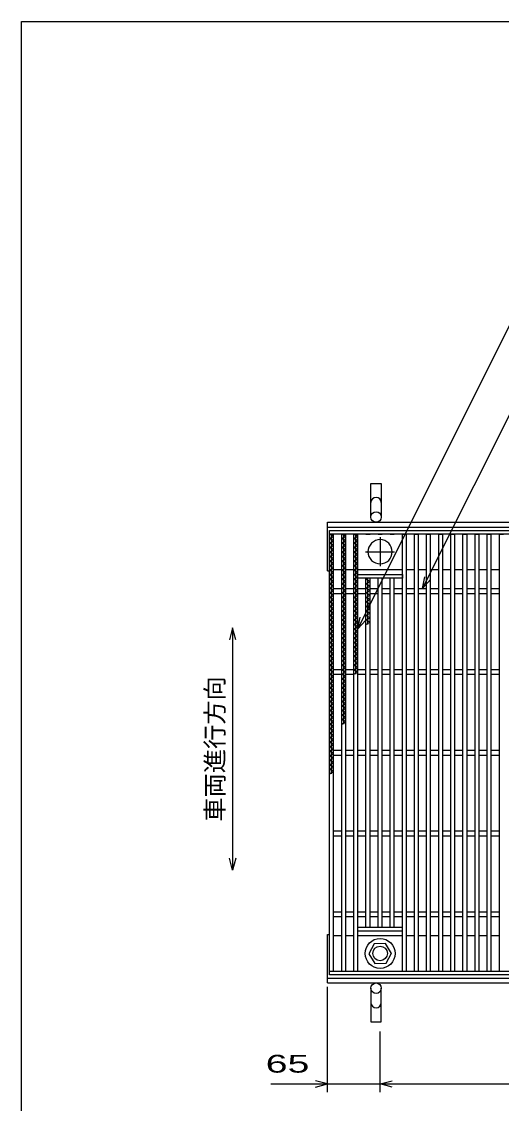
# Model space of a CAD drawing. Units: millimetres, scale not verified. Extents: x -1820 to 1731, y -1282 to 1054.
# Drawn here: x -1729 to -1136, y -285 to 1054 of the extents above; entities that cross this region are included whole.
import ezdxf
from ezdxf.enums import TextEntityAlignment as Align

# ---------------------------------------------------------------- set-up
doc = ezdxf.new("R2010")
doc.units = ezdxf.units.MM
doc.header["$LTSCALE"] = 10
doc.linetypes.add('CHAIN', pattern=[18.5, 12, -1.5, 3.5, -1.5])
for name, color, linetype, lineweight in [('0_2', 150, 'Continuous', 25), ('16', 3, 'Continuous', 25), ('19', 6, 'Continuous', 25), ('22', 4, 'Continuous', 25)]:
    doc.layers.add(name, color=color, linetype=linetype, lineweight=lineweight)
doc.styles.add('ベクトル', font='')
doc.styles.get('ベクトル').set_extended_font_data('ベクトル')

msp = doc.modelspace()

# ---------------------------------------------------------------- linework, layer by layer
at = {"layer": '0_2'}
for p, q in [((-1729, -1146.5), (-1729, 1053.5)), ((-1729, 1053.5), (1731, 1053.5))]:
    msp.add_line(p, q, dxfattribs=at)
at = {"layer": '16'}
for p, q in [((-1348, 424), (-353, 424)), ((-1348, 419.5), (-1348, 424)), ((-353, 419.5), (-1348, 419.5)), ((-1348, -121.5), (-1348, 419.5)), ((-1348, 419.5), (-1343, 419.5)), ((-1343, 416.7), (-1348, 419.5)), ((-1348, 413.9), (-1343, 416.7)), ((-1345.5, 122.7), (-1345.5, 419.5)), ((-1343, -121.5), (-1343, 419.5)), ((-1333, -121.5), (-1333, 419.5)), ((-1333, 419.5), (-1328, 419.5)), ((-1328, 416.7), (-1333, 419.5)), ((-1333, 413.9), (-1328, 416.7)), ((-1330.5, 184.3), (-1330.5, 419.5)), ((-1328, -121.5), (-1328, 419.5)), ((-1318, -121.5), (-1318, 419.5)), ((-1318, 419.5), (-1313, 419.5)), ((-1313, 416.7), (-1318, 419.5)), ((-1318, 413.9), (-1313, 416.7)), ((-1315.5, 245.9), (-1315.5, 419.5)), ((-1313, -121.5), (-1313, 419.5)), ((-1303, 419.5), (-1298, 419.5)), ((-1288, 419.5), (-1283, 419.5)), ((-1273, 419.5), (-1268, 419.5)), ((-1258, -121.5), (-1258, 419.5)), ((-1258, 419.5), (-1253, 419.5)), ((-1253, -121.5), (-1253, 419.5)), ((-1243, -121.5), (-1243, 419.5)), ((-1243, 419.5), (-1238, 419.5)), ((-1238, -121.5), (-1238, 419.5)), ((-1228, -121.5), (-1228, 419.5)), ((-1228, 419.5), (-1223, 419.5)), ((-1223, -121.5), (-1223, 419.5)), ((-1213, -121.5), (-1213, 419.5)), ((-1213, 419.5), (-1208, 419.5)), ((-1208, -121.5), (-1208, 419.5)), ((-1198, -121.5), (-1198, 419.5)), ((-1198, 419.5), (-1193, 419.5)), ((-1193, -121.5), (-1193, 419.5)), ((-1183, -121.5), (-1183, 419.5)), ((-1183, 419.5), (-1178, 419.5)), ((-1178, -121.5), (-1178, 419.5)), ((-1168, -121.5), (-1168, 419.5)), ((-1168, 419.5), (-1163, 419.5)), ((-1163, -121.5), (-1163, 419.5)), ((-1153, -121.5), (-1153, 419.5)), ((-1153, 419.5), (-1148, 419.5)), ((-1148, -121.5), (-1148, 419.5)), ((-1138, -121.5), (-1138, 419.5)), ((-1138, 419.5), (-1133, 419.5)), ((-1343, 411.1), (-1348, 413.9)), ((-1348, 408.3), (-1343, 411.1)), ((-1343, 405.5), (-1348, 408.3)), ((-1348, 402.7), (-1343, 405.5)), ((-1343, 399.9), (-1348, 402.7)), ((-1328, 411.1), (-1333, 413.9)), ((-1333, 408.3), (-1328, 411.1)), ((-1328, 405.5), (-1333, 408.3)), ((-1333, 402.7), (-1328, 405.5)), ((-1328, 399.9), (-1333, 402.7)), ((-1313, 411.1), (-1318, 413.9)), ((-1318, 408.3), (-1313, 411.1)), ((-1313, 405.5), (-1318, 408.3)), ((-1318, 402.7), (-1313, 405.5)), ((-1313, 399.9), (-1318, 402.7)), ((-1348, 397.1), (-1343, 399.9)), ((-1343, 394.3), (-1348, 397.1)), ((-1348, 391.5), (-1343, 394.3)), ((-1343, 388.7), (-1348, 391.5)), ((-1348, 385.9), (-1343, 388.7)), ((-1333, 397.1), (-1328, 399.9)), ((-1328, 394.3), (-1333, 397.1)), ((-1333, 391.5), (-1328, 394.3)), ((-1328, 388.7), (-1333, 391.5)), ((-1333, 385.9), (-1328, 388.7)), ((-1318, 397.1), (-1313, 399.9)), ((-1313, 394.3), (-1318, 397.1)), ((-1318, 391.5), (-1313, 394.3)), ((-1313, 388.7), (-1318, 391.5)), ((-1318, 385.9), (-1313, 388.7)), ((-1343, 383.1), (-1348, 385.9)), ((-1348, 380.3), (-1343, 383.1)), ((-1343, 377.5), (-1348, 380.3)), ((-1348, 374.7), (-1343, 377.5)), ((-1343, 375.5), (-1333, 375.5)), ((-1328, 383.1), (-1333, 385.9)), ((-1333, 380.3), (-1328, 383.1)), ((-1328, 377.5), (-1333, 380.3)), ((-1333, 374.7), (-1328, 377.5)), ((-1328, 375.5), (-1318, 375.5)), ((-1313, 383.1), (-1318, 385.9)), ((-1318, 380.3), (-1313, 383.1)), ((-1313, 377.5), (-1318, 380.3)), ((-1318, 374.7), (-1313, 377.5)), ((-1313, 375.5), (-1258, 375.5)), ((-1253, 375.5), (-1243, 375.5)), ((-1238, 375.5), (-1228, 375.5)), ((-1223, 375.5), (-1213, 375.5)), ((-1208, 375.5), (-1198, 375.5)), ((-1193, 375.5), (-1183, 375.5)), ((-1178, 375.5), (-1168, 375.5)), ((-1163, 375.5), (-1153, 375.5)), ((-1148, 375.5), (-1138, 375.5)), ((-1343, 371.9), (-1348, 374.7)), ((-1348, 369.1), (-1343, 371.9)), ((-1343, 366.3), (-1348, 369.1)), ((-1348, 363.5), (-1343, 366.3)), ((-1343, 360.7), (-1348, 363.5)), ((-1328, 371.9), (-1333, 374.7)), ((-1333, 369.1), (-1328, 371.9)), ((-1328, 366.3), (-1333, 369.1)), ((-1333, 363.5), (-1328, 366.3)), ((-1328, 360.7), (-1333, 363.5)), ((-1313, 371.9), (-1318, 374.7)), ((-1318, 369.1), (-1313, 371.9)), ((-1313, 366.3), (-1318, 369.1)), ((-1318, 363.5), (-1313, 366.3)), ((-1313, 360.7), (-1318, 363.5)), ((-1313, 369.5), (-1258, 369.5)), ((-1313, 365), (-1313, 369.5)), ((-1258, 365), (-1313, 365)), ((-1303, -67), (-1303, 365)), ((-1303, 363.5), (-1300.3, 365)), ((-1298, 360.7), (-1303, 363.5)), ((-1300.5, 307.5), (-1300.5, 365)), ((-1298, -67), (-1298, 365)), ((-1288, -67), (-1288, 365)), ((-1283, -67), (-1283, 365)), ((-1273, -67), (-1273, 365)), ((-1268, -67), (-1268, 365)), ((-1258, 369.5), (-1258, 365)), ((-1348, 357.9), (-1343, 360.7)), ((-1343, 355.1), (-1348, 357.9)), ((-1348, 352.3), (-1343, 355.1)), ((-1343, 349.5), (-1348, 352.3)), ((-1348, 346.7), (-1343, 349.5)), ((-1343, 352), (-1333, 352)), ((-1333, 357.9), (-1328, 360.7)), ((-1328, 355.1), (-1333, 357.9)), ((-1333, 352.3), (-1328, 355.1)), ((-1328, 349.5), (-1333, 352.3)), ((-1333, 346.7), (-1328, 349.5)), ((-1328, 352), (-1318, 352)), ((-1318, 357.9), (-1313, 360.7)), ((-1313, 355.1), (-1318, 357.9)), ((-1318, 352.3), (-1313, 355.1)), ((-1313, 349.5), (-1318, 352.3)), ((-1318, 346.7), (-1313, 349.5)), ((-1313, 352), (-1303, 352)), ((-1303, 357.9), (-1298, 360.7)), ((-1298, 355.1), (-1303, 357.9)), ((-1303, 352.3), (-1298, 355.1)), ((-1298, 349.5), (-1303, 352.3)), ((-1303, 346.7), (-1298, 349.5)), ((-1298, 352), (-1288, 352)), ((-1283, 352), (-1273, 352)), ((-1268, 352), (-1258, 352)), ((-1253, 352), (-1243, 352)), ((-1238, 352), (-1228, 352)), ((-1223, 352), (-1213, 352)), ((-1208, 352), (-1198, 352)), ((-1193, 352), (-1183, 352)), ((-1178, 352), (-1168, 352)), ((-1163, 352), (-1153, 352)), ((-1148, 352), (-1138, 352)), ((-1343, 343.9), (-1348, 346.7)), ((-1348, 341.1), (-1343, 343.9)), ((-1343, 338.3), (-1348, 341.1)), ((-1348, 335.5), (-1343, 338.3)), ((-1343, 332.7), (-1348, 335.5)), ((-1343, 346), (-1333, 346)), ((-1328, 343.9), (-1333, 346.7)), ((-1333, 341.1), (-1328, 343.9)), ((-1328, 338.3), (-1333, 341.1)), ((-1333, 335.5), (-1328, 338.3)), ((-1328, 332.7), (-1333, 335.5)), ((-1328, 346), (-1318, 346)), ((-1313, 343.9), (-1318, 346.7)), ((-1318, 341.1), (-1313, 343.9)), ((-1313, 338.3), (-1318, 341.1)), ((-1318, 335.5), (-1313, 338.3)), ((-1313, 332.7), (-1318, 335.5)), ((-1313, 346), (-1303, 346)), ((-1298, 343.9), (-1303, 346.7)), ((-1303, 341.1), (-1298, 343.9)), ((-1298, 338.3), (-1303, 341.1)), ((-1303, 335.5), (-1298, 338.3)), ((-1298, 332.7), (-1303, 335.5)), ((-1298, 346), (-1288, 346)), ((-1283, 346), (-1273, 346)), ((-1268, 346), (-1258, 346)), ((-1253, 346), (-1243, 346)), ((-1238, 346), (-1228, 346)), ((-1223, 346), (-1213, 346)), ((-1208, 346), (-1198, 346)), ((-1193, 346), (-1183, 346)), ((-1178, 346), (-1168, 346)), ((-1163, 346), (-1153, 346)), ((-1148, 346), (-1138, 346)), ((-1348, 329.9), (-1343, 332.7)), ((-1343, 327.1), (-1348, 329.9)), ((-1348, 324.3), (-1343, 327.1)), ((-1343, 321.5), (-1348, 324.3)), ((-1348, 318.7), (-1343, 321.5)), ((-1333, 329.9), (-1328, 332.7)), ((-1328, 327.1), (-1333, 329.9)), ((-1333, 324.3), (-1328, 327.1)), ((-1328, 321.5), (-1333, 324.3)), ((-1333, 318.7), (-1328, 321.5)), ((-1318, 329.9), (-1313, 332.7)), ((-1313, 327.1), (-1318, 329.9)), ((-1318, 324.3), (-1313, 327.1)), ((-1313, 321.5), (-1318, 324.3)), ((-1318, 318.7), (-1313, 321.5)), ((-1303, 329.9), (-1298, 332.7)), ((-1298, 327.1), (-1303, 329.9)), ((-1303, 324.3), (-1298, 327.1)), ((-1298, 321.5), (-1303, 324.3)), ((-1303, 318.7), (-1298, 321.5)), ((-1343, 315.9), (-1348, 318.7)), ((-1348, 313.1), (-1343, 315.9)), ((-1343, 310.3), (-1348, 313.1)), ((-1348, 307.5), (-1343, 310.3)), ((-1328, 315.9), (-1333, 318.7)), ((-1333, 313.1), (-1328, 315.9)), ((-1328, 310.3), (-1333, 313.1)), ((-1333, 307.5), (-1328, 310.3)), ((-1313, 315.9), (-1318, 318.7)), ((-1318, 313.1), (-1313, 315.9)), ((-1313, 310.3), (-1318, 313.1)), ((-1318, 307.5), (-1313, 310.3)), ((-1298, 315.9), (-1303, 318.7)), ((-1303, 313.1), (-1298, 315.9)), ((-1298, 310.3), (-1303, 313.1)), ((-1303, 307.5), (-1298, 310.3)), ((-1343, 304.7), (-1348, 307.5)), ((-1348, 301.9), (-1343, 304.7)), ((-1343, 299.1), (-1348, 301.9)), ((-1348, 296.3), (-1343, 299.1)), ((-1343, 293.5), (-1348, 296.3)), ((-1328, 304.7), (-1333, 307.5)), ((-1333, 301.9), (-1328, 304.7)), ((-1328, 299.1), (-1333, 301.9)), ((-1333, 296.3), (-1328, 299.1)), ((-1328, 293.5), (-1333, 296.3)), ((-1313, 304.7), (-1318, 307.5)), ((-1318, 301.9), (-1313, 304.7)), ((-1313, 299.1), (-1318, 301.9)), ((-1318, 296.3), (-1313, 299.1)), ((-1313, 293.5), (-1318, 296.3)), ((-1348, 290.7), (-1343, 293.5)), ((-1343, 287.9), (-1348, 290.7)), ((-1348, 285.1), (-1343, 287.9)), ((-1343, 282.3), (-1348, 285.1)), ((-1348, 279.5), (-1343, 282.3)), ((-1333, 290.7), (-1328, 293.5)), ((-1328, 287.9), (-1333, 290.7)), ((-1333, 285.1), (-1328, 287.9)), ((-1328, 282.3), (-1333, 285.1)), ((-1333, 279.5), (-1328, 282.3)), ((-1318, 290.7), (-1313, 293.5)), ((-1313, 287.9), (-1318, 290.7)), ((-1318, 285.1), (-1313, 287.9)), ((-1313, 282.3), (-1318, 285.1)), ((-1318, 279.5), (-1313, 282.3)), ((-1343, 276.7), (-1348, 279.5)), ((-1348, 273.9), (-1343, 276.7)), ((-1343, 271.1), (-1348, 273.9)), ((-1348, 268.3), (-1343, 271.1)), ((-1343, 265.5), (-1348, 268.3)), ((-1328, 276.7), (-1333, 279.5)), ((-1333, 273.9), (-1328, 276.7)), ((-1328, 271.1), (-1333, 273.9)), ((-1333, 268.3), (-1328, 271.1)), ((-1328, 265.5), (-1333, 268.3)), ((-1313, 276.7), (-1318, 279.5)), ((-1318, 273.9), (-1313, 276.7)), ((-1313, 271.1), (-1318, 273.9)), ((-1318, 268.3), (-1313, 271.1)), ((-1313, 265.5), (-1318, 268.3)), ((-1348, 262.7), (-1343, 265.5)), ((-1343, 259.9), (-1348, 262.7)), ((-1348, 257.1), (-1343, 259.9)), ((-1343, 254.3), (-1348, 257.1)), ((-1333, 262.7), (-1328, 265.5)), ((-1328, 259.9), (-1333, 262.7)), ((-1333, 257.1), (-1328, 259.9)), ((-1328, 254.3), (-1333, 257.1)), ((-1318, 262.7), (-1313, 265.5)), ((-1313, 259.9), (-1318, 262.7)), ((-1318, 257.1), (-1313, 259.9)), ((-1313, 254.3), (-1318, 257.1)), ((-1348, 251.5), (-1343, 254.3)), ((-1343, 248.7), (-1348, 251.5)), ((-1348, 245.9), (-1343, 248.7)), ((-1343, 243.1), (-1348, 245.9)), ((-1348, 240.3), (-1343, 243.1)), ((-1343, 252), (-1333, 252)), ((-1343, 246), (-1333, 246)), ((-1333, 251.5), (-1328, 254.3)), ((-1328, 248.7), (-1333, 251.5)), ((-1333, 245.9), (-1328, 248.7)), ((-1328, 243.1), (-1333, 245.9)), ((-1333, 240.3), (-1328, 243.1)), ((-1328, 252), (-1318, 252)), ((-1328, 246), (-1318, 246)), ((-1318, 251.5), (-1313, 254.3)), ((-1313, 248.7), (-1318, 251.5)), ((-1318, 245.9), (-1313, 248.7)), ((-1313, 252), (-1303, 252)), ((-1313, 246), (-1303, 246)), ((-1298, 252), (-1288, 252)), ((-1298, 246), (-1288, 246)), ((-1283, 252), (-1273, 252)), ((-1283, 246), (-1273, 246)), ((-1268, 252), (-1258, 252)), ((-1268, 246), (-1258, 246)), ((-1253, 252), (-1243, 252)), ((-1253, 246), (-1243, 246)), ((-1238, 252), (-1228, 252)), ((-1238, 246), (-1228, 246)), ((-1223, 252), (-1213, 252)), ((-1223, 246), (-1213, 246)), ((-1208, 252), (-1198, 252)), ((-1208, 246), (-1198, 246)), ((-1193, 252), (-1183, 252)), ((-1193, 246), (-1183, 246)), ((-1178, 252), (-1168, 252)), ((-1178, 246), (-1168, 246)), ((-1163, 252), (-1153, 252)), ((-1163, 246), (-1153, 246)), ((-1148, 252), (-1138, 252)), ((-1148, 246), (-1138, 246)), ((-1343, 237.5), (-1348, 240.3)), ((-1348, 234.7), (-1343, 237.5)), ((-1343, 231.9), (-1348, 234.7)), ((-1348, 229.1), (-1343, 231.9)), ((-1343, 226.3), (-1348, 229.1)), ((-1328, 237.5), (-1333, 240.3)), ((-1333, 234.7), (-1328, 237.5)), ((-1328, 231.9), (-1333, 234.7)), ((-1333, 229.1), (-1328, 231.9)), ((-1328, 226.3), (-1333, 229.1)), ((-1348, 223.5), (-1343, 226.3)), ((-1343, 220.7), (-1348, 223.5)), ((-1348, 217.9), (-1343, 220.7)), ((-1343, 215.1), (-1348, 217.9)), ((-1348, 212.3), (-1343, 215.1)), ((-1333, 223.5), (-1328, 226.3)), ((-1328, 220.7), (-1333, 223.5)), ((-1333, 217.9), (-1328, 220.7)), ((-1328, 215.1), (-1333, 217.9)), ((-1333, 212.3), (-1328, 215.1)), ((-1343, 209.5), (-1348, 212.3)), ((-1348, 206.7), (-1343, 209.5)), ((-1343, 203.9), (-1348, 206.7)), ((-1348, 201.1), (-1343, 203.9)), ((-1343, 198.3), (-1348, 201.1)), ((-1328, 209.5), (-1333, 212.3)), ((-1333, 206.7), (-1328, 209.5)), ((-1328, 203.9), (-1333, 206.7)), ((-1333, 201.1), (-1328, 203.9)), ((-1328, 198.3), (-1333, 201.1)), ((-1348, 195.5), (-1343, 198.3)), ((-1343, 192.7), (-1348, 195.5)), ((-1348, 189.9), (-1343, 192.7)), ((-1343, 187.1), (-1348, 189.9)), ((-1333, 195.5), (-1328, 198.3)), ((-1328, 192.7), (-1333, 195.5)), ((-1333, 189.9), (-1328, 192.7)), ((-1328, 187.1), (-1333, 189.9)), ((-1348, 184.3), (-1343, 187.1)), ((-1343, 181.5), (-1348, 184.3)), ((-1348, 178.7), (-1343, 181.5)), ((-1343, 175.9), (-1348, 178.7)), ((-1348, 173.1), (-1343, 175.9)), ((-1333, 184.3), (-1328, 187.1)), ((-1343, 170.3), (-1348, 173.1)), ((-1348, 167.5), (-1343, 170.3)), ((-1343, 164.7), (-1348, 167.5)), ((-1348, 161.9), (-1343, 164.7)), ((-1343, 159.1), (-1348, 161.9)), ((-1348, 156.3), (-1343, 159.1)), ((-1343, 153.5), (-1348, 156.3)), ((-1348, 150.7), (-1343, 153.5)), ((-1343, 147.9), (-1348, 150.7)), ((-1348, 145.1), (-1343, 147.9)), ((-1343, 152), (-1333, 152)), ((-1328, 152), (-1318, 152)), ((-1313, 152), (-1303, 152)), ((-1298, 152), (-1288, 152)), ((-1283, 152), (-1273, 152)), ((-1268, 152), (-1258, 152)), ((-1253, 152), (-1243, 152)), ((-1238, 152), (-1228, 152)), ((-1223, 152), (-1213, 152)), ((-1208, 152), (-1198, 152)), ((-1193, 152), (-1183, 152)), ((-1178, 152), (-1168, 152)), ((-1163, 152), (-1153, 152)), ((-1148, 152), (-1138, 152)), ((-1343, 142.3), (-1348, 145.1)), ((-1348, 139.5), (-1343, 142.3)), ((-1343, 136.7), (-1348, 139.5)), ((-1348, 133.9), (-1343, 136.7)), ((-1343, 131.1), (-1348, 133.9)), ((-1343, 146), (-1333, 146)), ((-1328, 146), (-1318, 146)), ((-1313, 146), (-1303, 146)), ((-1298, 146), (-1288, 146)), ((-1283, 146), (-1273, 146)), ((-1268, 146), (-1258, 146)), ((-1253, 146), (-1243, 146)), ((-1238, 146), (-1228, 146)), ((-1223, 146), (-1213, 146)), ((-1208, 146), (-1198, 146)), ((-1193, 146), (-1183, 146)), ((-1178, 146), (-1168, 146)), ((-1163, 146), (-1153, 146)), ((-1148, 146), (-1138, 146)), ((-1348, 128.3), (-1343, 131.1)), ((-1343, 125.5), (-1348, 128.3)), ((-1348, 122.7), (-1343, 125.5)), ((-1343, 52), (-1333, 52)), ((-1343, 46), (-1333, 46)), ((-1328, 52), (-1318, 52)), ((-1328, 46), (-1318, 46)), ((-1313, 52), (-1303, 52)), ((-1313, 46), (-1303, 46)), ((-1298, 52), (-1288, 52)), ((-1298, 46), (-1288, 46)), ((-1283, 52), (-1273, 52)), ((-1283, 46), (-1273, 46)), ((-1268, 52), (-1258, 52)), ((-1268, 46), (-1258, 46)), ((-1253, 52), (-1243, 52)), ((-1253, 46), (-1243, 46)), ((-1238, 52), (-1228, 52)), ((-1238, 46), (-1228, 46)), ((-1223, 52), (-1213, 52)), ((-1223, 46), (-1213, 46)), ((-1208, 52), (-1198, 52)), ((-1208, 46), (-1198, 46)), ((-1193, 52), (-1183, 52)), ((-1193, 46), (-1183, 46)), ((-1178, 52), (-1168, 52)), ((-1178, 46), (-1168, 46)), ((-1163, 52), (-1153, 52)), ((-1163, 46), (-1153, 46)), ((-1148, 52), (-1138, 52)), ((-1148, 46), (-1138, 46)), ((-1343, -48), (-1333, -48)), ((-1328, -48), (-1318, -48)), ((-1313, -48), (-1303, -48)), ((-1298, -48), (-1288, -48)), ((-1283, -48), (-1273, -48)), ((-1268, -48), (-1258, -48)), ((-1253, -48), (-1243, -48)), ((-1238, -48), (-1228, -48)), ((-1223, -48), (-1213, -48)), ((-1208, -48), (-1198, -48)), ((-1193, -48), (-1183, -48)), ((-1178, -48), (-1168, -48)), ((-1163, -48), (-1153, -48)), ((-1148, -48), (-1138, -48)), ((-1343, -54), (-1333, -54)), ((-1328, -54), (-1318, -54)), ((-1313, -54), (-1303, -54)), ((-1298, -54), (-1288, -54)), ((-1283, -54), (-1273, -54)), ((-1268, -54), (-1258, -54)), ((-1253, -54), (-1243, -54)), ((-1238, -54), (-1228, -54)), ((-1223, -54), (-1213, -54)), ((-1208, -54), (-1198, -54)), ((-1193, -54), (-1183, -54)), ((-1178, -54), (-1168, -54)), ((-1163, -54), (-1153, -54)), ((-1148, -54), (-1138, -54)), ((-1343, -77.5), (-1333, -77.5)), ((-1328, -77.5), (-1318, -77.5)), ((-1313, -67), (-1258, -67)), ((-1313, -71.5), (-1313, -67)), ((-1313, -71.5), (-1258, -71.5)), ((-1313, -77.5), (-1258, -77.5)), ((-1258, -71.5), (-1258, -67)), ((-1253, -77.5), (-1243, -77.5)), ((-1238, -77.5), (-1228, -77.5)), ((-1223, -77.5), (-1213, -77.5)), ((-1208, -77.5), (-1198, -77.5)), ((-1193, -77.5), (-1183, -77.5)), ((-1178, -77.5), (-1168, -77.5)), ((-1163, -77.5), (-1153, -77.5)), ((-1148, -77.5), (-1138, -77.5)), ((-1292.8, -87.5), (-1299.5, -99.8)), ((-1278.8, -87.2), (-1292.8, -87.5)), ((-1271.5, -99.5), (-1278.8, -87.2)), ((-1299.5, -99.8), (-1292.2, -111.8)), ((-1278.2, -111.5), (-1271.5, -99.2)), ((-1292.2, -111.8), (-1278.2, -111.5)), ((-1348, -121.5), (-353, -121.5)), ((-1348, -126), (-1348, -121.5)), ((-1348, -121.5), (-1343, -121.5)), ((-353, -126), (-1348, -126)), ((-1333, -121.5), (-1328, -121.5)), ((-1318, -121.5), (-1313, -121.5)), ((-1303, -121.5), (-1298, -121.5)), ((-1288, -121.5), (-1283, -121.5)), ((-1273, -121.5), (-1268, -121.5)), ((-1258, -121.5), (-1253, -121.5)), ((-1243, -121.5), (-1238, -121.5)), ((-1228, -121.5), (-1223, -121.5)), ((-1213, -121.5), (-1208, -121.5)), ((-1198, -121.5), (-1193, -121.5)), ((-1183, -121.5), (-1178, -121.5)), ((-1168, -121.5), (-1163, -121.5)), ((-1153, -121.5), (-1148, -121.5)), ((-1138, -121.5), (-1133, -121.5))]:
    msp.add_line(p, q, dxfattribs=at)
at = {"layer": '16', "linetype": 'CHAIN'}
for p, q in [((-1285.5, 415.5), (-1285.5, 379.5)), ((-1303.5, 397.5), (-1267.5, 397.5))]:
    msp.add_line(p, q, dxfattribs=at)
at = {"layer": '16'}
for radius in [18.5, 9]:
    msp.add_circle((-1285.5, -99.5), radius, dxfattribs=at)
for start, end in [(90, 270), (270, 90)]:
    msp.add_arc((-1285.5, 397.5), 15, start, end, dxfattribs=at)
at = {"layer": '19'}
for p, q in [((-1297, 440.5), (-1297, 482.1)), ((-1297, 482.1), (-1284, 482.1)), ((-1284, 482.1), (-1284, 440.5)), ((-1350.5, 434), (-350.5, 434)), ((-1350.5, 374), (-1350.5, 434)), ((-1350.5, 428), (-350.5, 428)), ((-1350.5, 374), (-1348, 374)), ((-1350.5, -136), (-1350.5, -76)), ((-1350.5, -76), (-1348, -76)), ((-1350.5, -130), (-350.5, -130)), ((-1350.5, -136), (-350.5, -136)), ((-1297, -142.5), (-1297, -184.1)), ((-1284, -184.1), (-1284, -142.5)), ((-1297, -184.1), (-1284, -184.1))]:
    msp.add_line(p, q, dxfattribs=at)
for centre in [(-1290.5, 440.5), (-1290.5, -142.5)]:
    msp.add_circle(centre, 6.5, dxfattribs=at)
for centre, start, end in [((-1290.5, 458.3), 0, 180), ((-1290.5, -160.3), 180, 0)]:
    msp.add_arc(centre, 6.5, start, end, dxfattribs=at)
at = {"layer": '22'}
for p, q in [((-1313, 302), (-1107.8, 712.5)), ((-1233, 352), (-1075.2, 667.5)), ((-1233, 352), (-1230, 366.6)), ((-1233, 352), (-1223, 363)), ((-1313, 302), (-1310, 316.6)), ((-1313, 302), (-1303, 313)), ((-1468, 303.5), (-1472, 288.5)), ((-1464, 288.5), (-1468, 303.5)), ((-1468, 303.5), (-1468, 3.5)), ((-1468, 3.5), (-1472, 18.5)), ((-1464, 18.5), (-1468, 3.5)), ((-1350.5, -271), (-1350.5, -141)), ((-1285.5, -271), (-1285.5, -196)), ((-1420.5, -261), (-1350.5, -261)), ((-1350.5, -261), (-1365.5, -257)), ((-1365.5, -265), (-1350.5, -261)), ((-1350.5, -261), (-1285.5, -261)), ((-1285.5, -261), (-1270.5, -257)), ((-1270.5, -265), (-1285.5, -261)), ((-1285.5, -261), (-415.5, -261))]:
    msp.add_line(p, q, dxfattribs=at)

# ---------------------------------------------------------------- texts
at = {"layer": '22', "color": 2, "style": 'ベクトル'}
msp.add_text('車両進行方向', height=21.99, rotation=90, dxfattribs=at).set_placement((-1490, 63.5), align=Align.MIDDLE_LEFT)
at = {"layer": '22', "color": 2, "style": 'ベクトル', "width": 1.65}
msp.add_text(' 65 ', height=21.99, dxfattribs=at).set_placement((-1440.5, -236), align=Align.MIDDLE_LEFT)

doc.saveas('drawing.dxf')
